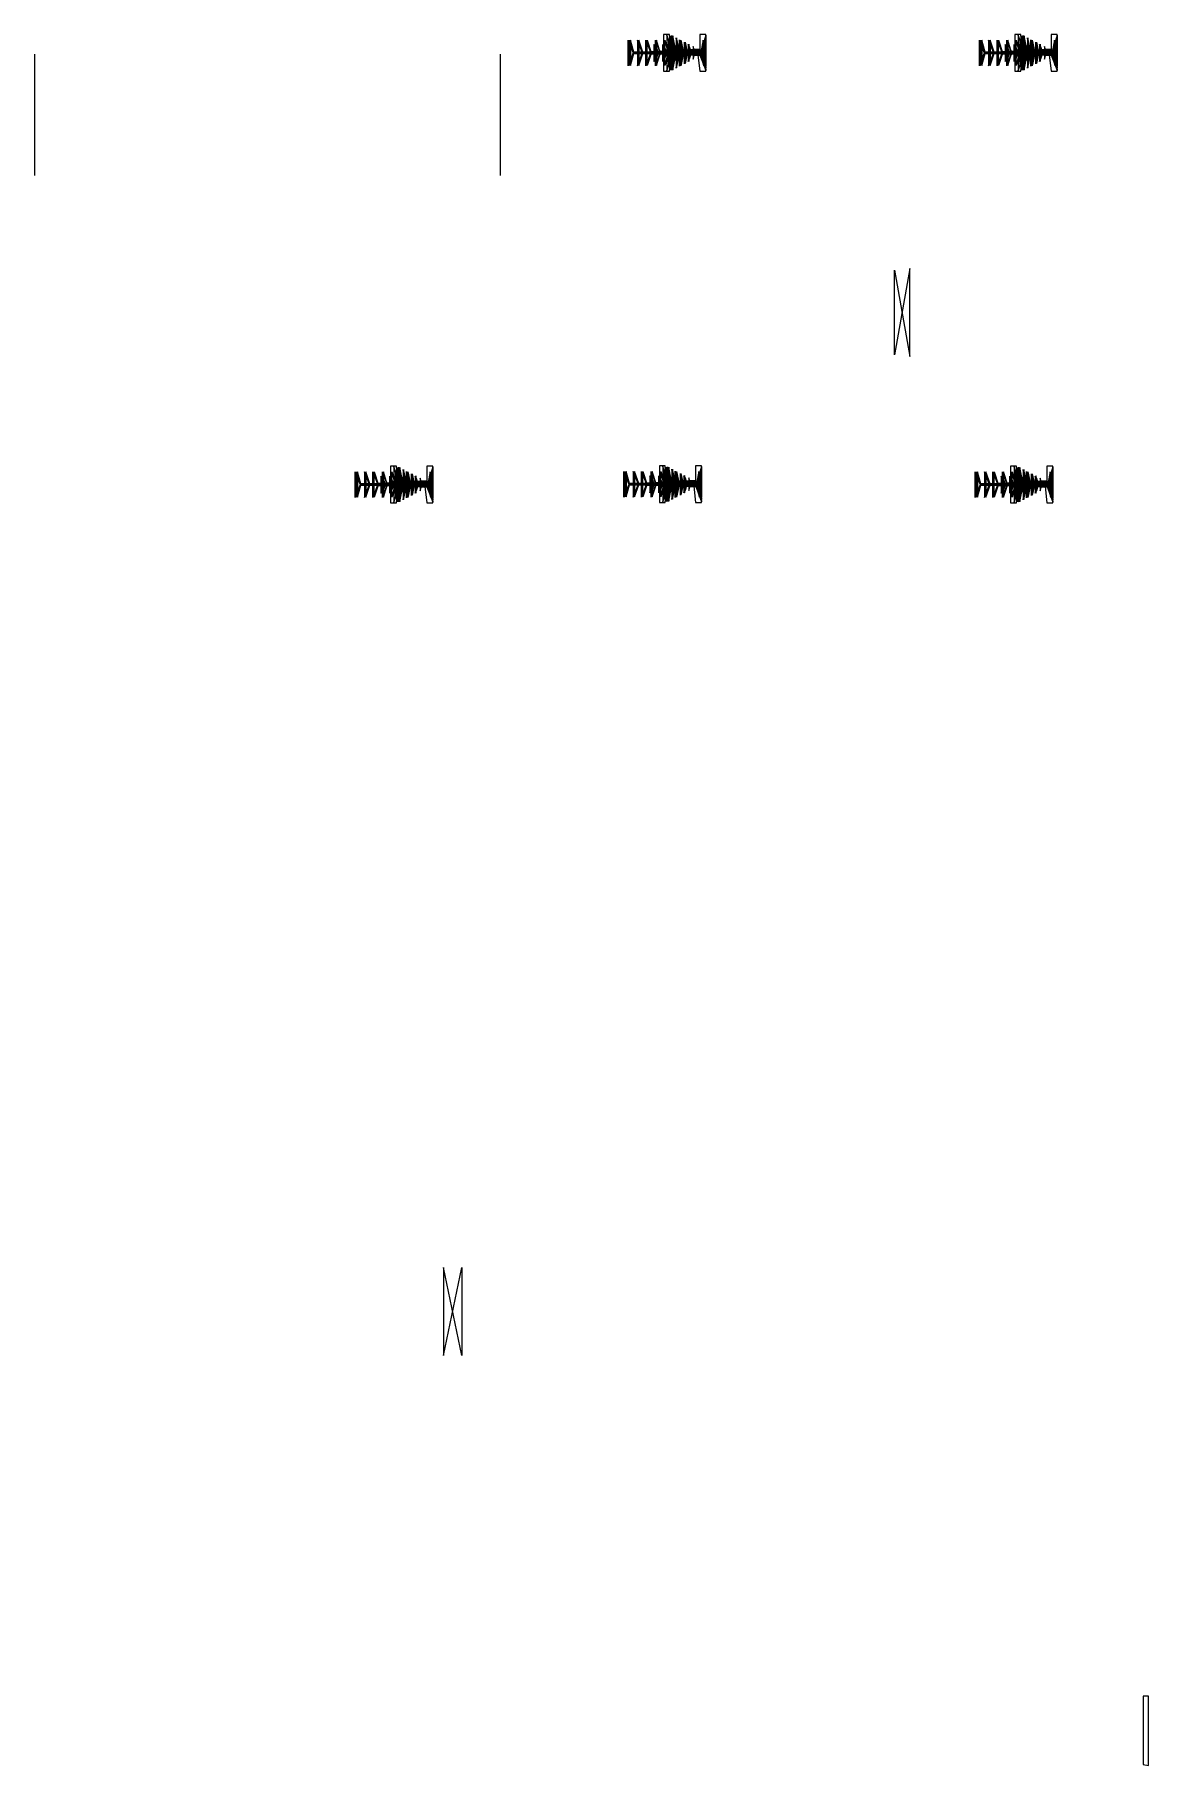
# Model space of a CAD drawing. Header units: millimetres. Extents: x -167342 to 210257, y -148500 to 0.
# Drawn here: x -153735 to -140578, y -113531 to -93084 of the extents above; entities that cross this region are included whole.
import ezdxf

# ---------------------------------------------------------------- set-up
doc = ezdxf.new("R2010")
doc.units = ezdxf.units.MM
doc.layers.add('CONTROL_SIMPLIFIED', color=7, linetype='Continuous')

msp = doc.modelspace()

# ---------------------------------------------------------------- linework, layer by layer
at = {"layer": 'CONTROL_SIMPLIFIED'}
for points in [[(-145844, -93328), (-146670, -93310), (-146725, -93452), (-146725, -93149), (-146670, -93291), (-145862, -93291), (-145807, -93149), (-145807, -93452)], [(-145841, -93327), (-146667, -93309), (-146719, -93451), (-146719, -93149), (-146667, -93291), (-145859, -93291), (-145807, -93149), (-145807, -93451)], [(-145835, -93326), (-146661, -93308), (-146707, -93450), (-146707, -93150), (-146661, -93292), (-145853, -93292), (-145807, -93150), (-145807, -93450)], [(-145830, -93275), (-146656, -93293), (-146697, -93151), (-146697, -93450), (-146656, -93308), (-145848, -93308), (-145807, -93450), (-145807, -93151)], [(-145837, -93149), (-145865, -93292), (-146557, -93292), (-146615, -93149), (-146615, -93451), (-146557, -93308), (-145865, -93308), (-145807, -93451)], [(-145833, -93335), (-146553, -93307), (-146607, -93450), (-146607, -93150), (-146553, -93293), (-145861, -93293), (-145807, -93150), (-145807, -93450)], [(-145829, -93265), (-146549, -93293), (-146599, -93150), (-146599, -93450), (-146549, -93307), (-145857, -93307), (-145807, -93450), (-145807, -93150)], [(-145835, -93336), (-146459, -93308), (-146515, -93451), (-146515, -93149), (-146459, -93293), (-145863, -93293), (-145807, -93149), (-145807, -93451)], [(-145831, -93335), (-146455, -93307), (-146507, -93450), (-146507, -93150), (-146455, -93294), (-145859, -93294), (-145807, -93150), (-145807, -93450)], [(-145827, -93335), (-146451, -93307), (-146499, -93450), (-146499, -93150), (-146451, -93294), (-145855, -93294), (-145807, -93150), (-145807, -93450)], [(-145830, -93272), (-146374, -93294), (-146419, -93199), (-146419, -93401), (-146374, -93307), (-145852, -93307), (-145807, -93401), (-145807, -93199)], [(-145827, -93272), (-146371, -93294), (-146413, -93200), (-146413, -93401), (-146371, -93306), (-145849, -93306), (-145807, -93401), (-145807, -93200)], [(-145824, -93273), (-146368, -93295), (-146407, -93200), (-146407, -93400), (-146368, -93306), (-145846, -93306), (-145807, -93400), (-145807, -93200)], [(-145822, -93273), (-146366, -93295), (-146403, -93201), (-146403, -93400), (-146366, -93305), (-145844, -93305), (-145807, -93400), (-145807, -93201)], [(-145830, -93451), (-145858, -93307), (-146350, -93307), (-146401, -93451), (-146401, -93149), (-146350, -93293), (-145858, -93293), (-145807, -93149)], [(-145827, -93450), (-145855, -93306), (-146347, -93306), (-146395, -93450), (-146395, -93150), (-146347, -93294), (-145855, -93294), (-145807, -93150)], [(-145824, -93150), (-145852, -93294), (-146344, -93294), (-146389, -93150), (-146389, -93450), (-146344, -93306), (-145852, -93306), (-145807, -93450)], [(-145826, -93326), (-146274, -93306), (-146313, -93401), (-146313, -93200), (-146274, -93295), (-145846, -93295), (-145807, -93200), (-145807, -93401)], [(-145823, -93325), (-146271, -93305), (-146307, -93400), (-146307, -93200), (-146271, -93295), (-145843, -93295), (-145807, -93200), (-145807, -93400)], [(-145877, -93255), (-146213, -93277), (-146235, -93084), (-146305, -93084), (-146305, -93516), (-146235, -93516), (-146213, -93322), (-145899, -93322), (-145877, -93516), (-145807, -93516), (-145807, -93084), (-145877, -93084)], [(-145821, -93276), (-146269, -93296), (-146303, -93201), (-146303, -93400), (-146269, -93305), (-145841, -93305), (-145807, -93400), (-145807, -93201)], [(-145825, -93332), (-146251, -93306), (-146295, -93450), (-146295, -93150), (-146251, -93295), (-145851, -93295), (-145807, -93150), (-145807, -93450)], [(-145822, -93332), (-146248, -93306), (-146289, -93450), (-146289, -93150), (-146248, -93295), (-145848, -93295), (-145807, -93150), (-145807, -93450)], [(-145857, -93263), (-146193, -93285), (-146265, -93092), (-146265, -93509), (-146193, -93315), (-145879, -93315), (-145807, -93509), (-145807, -93092)], [(-145821, -93278), (-146225, -93296), (-146257, -93200), (-146257, -93400), (-146225, -93305), (-145839, -93305), (-145807, -93400), (-145807, -93200)], [(-145819, -93278), (-146223, -93296), (-146253, -93201), (-146253, -93400), (-146223, -93304), (-145837, -93304), (-145807, -93400), (-145807, -93201)], [(-145825, -93150), (-145849, -93295), (-146205, -93295), (-146247, -93150), (-146247, -93450), (-146205, -93306), (-145849, -93306), (-145807, -93450)], [(-145822, -93151), (-145846, -93295), (-146202, -93295), (-146241, -93151), (-146241, -93450), (-146202, -93305), (-145846, -93305), (-145807, -93450)], [(-145842, -93268), (-146178, -93290), (-146235, -93097), (-146235, -93504), (-146178, -93310), (-145864, -93310), (-145807, -93504), (-145807, -93097)], [(-145835, -93269), (-146171, -93291), (-146221, -93098), (-146221, -93503), (-146171, -93309), (-145857, -93309), (-145807, -93503), (-145807, -93098)], [(-145831, -93270), (-146167, -93292), (-146213, -93099), (-146213, -93502), (-146167, -93308), (-145853, -93308), (-145807, -93502), (-145807, -93099)], [(-145822, -93280), (-146180, -93296), (-146211, -93200), (-146211, -93401), (-146180, -93305), (-145838, -93305), (-145807, -93401), (-145807, -93200)], [(-145828, -93268), (-146164, -93290), (-146207, -93096), (-146207, -93504), (-146164, -93311), (-145850, -93311), (-145807, -93504), (-145807, -93096)], [(-145828, -93272), (-146164, -93294), (-146207, -93100), (-146207, -93500), (-146164, -93307), (-145850, -93307), (-145807, -93500), (-145807, -93100)], [(-145820, -93280), (-146178, -93296), (-146207, -93200), (-146207, -93400), (-146178, -93304), (-145836, -93304), (-145807, -93400), (-145807, -93200)], [(-145818, -93281), (-146179, -93297), (-146206, -93201), (-146206, -93400), (-146179, -93304), (-145834, -93304), (-145807, -93400), (-145807, -93201)], [(-145825, -93269), (-146161, -93291), (-146201, -93098), (-146201, -93503), (-146161, -93309), (-145847, -93309), (-145807, -93503), (-145807, -93098)], [(-145825, -93273), (-146161, -93295), (-146201, -93101), (-146201, -93499), (-146161, -93306), (-145847, -93306), (-145807, -93499), (-145807, -93101)], [(-145823, -93273), (-146159, -93295), (-146197, -93150), (-146197, -93450), (-146159, -93305), (-145845, -93305), (-145807, -93450), (-145807, -93150)], [(-145822, -93271), (-146158, -93293), (-146195, -93099), (-146195, -93501), (-146158, -93308), (-145844, -93308), (-145807, -93501), (-145807, -93099)], [(-145821, -93274), (-146157, -93296), (-146193, -93151), (-146193, -93450), (-146157, -93305), (-145843, -93305), (-145807, -93450), (-145807, -93151)], [(-145820, -93282), (-146134, -93296), (-146161, -93212), (-146161, -93388), (-146134, -93304), (-145834, -93304), (-145807, -93388), (-145807, -93212)], [(-145826, -93271), (-146118, -93291), (-146157, -93122), (-146157, -93479), (-146118, -93310), (-145846, -93310), (-145807, -93479), (-145807, -93122)], [(-145826, -93274), (-146118, -93294), (-146157, -93125), (-146157, -93475), (-146118, -93306), (-145846, -93306), (-145807, -93475), (-145807, -93125)], [(-145818, -93283), (-146132, -93297), (-146157, -93213), (-146157, -93388), (-146132, -93304), (-145832, -93304), (-145807, -93388), (-145807, -93213)], [(-145816, -93317), (-146130, -93303), (-146153, -93387), (-146153, -93213), (-146130, -93297), (-145830, -93297), (-145807, -93213), (-145807, -93387)], [(-145823, -93272), (-146115, -93292), (-146151, -93123), (-146151, -93477), (-146115, -93308), (-145843, -93308), (-145807, -93477), (-145807, -93123)], [(-145823, -93275), (-146115, -93295), (-146151, -93126), (-146151, -93474), (-146115, -93305), (-145843, -93305), (-145807, -93474), (-145807, -93126)], [(-145821, -93276), (-146113, -93296), (-146147, -93175), (-146147, -93425), (-146113, -93305), (-145841, -93305), (-145807, -93425), (-145807, -93175)], [(-145819, -93276), (-146111, -93296), (-146143, -93176), (-146143, -93425), (-146111, -93304), (-145839, -93304), (-145807, -93425), (-145807, -93176)], [(-145827, -93326), (-146079, -93308), (-146117, -93455), (-146117, -93145), (-146079, -93293), (-145845, -93293), (-145807, -93145), (-145807, -93455)], [(-145827, -93326), (-146079, -93308), (-146117, -93453), (-146117, -93148), (-146079, -93293), (-145845, -93293), (-145807, -93148), (-145807, -93453)], [(-145824, -93324), (-146076, -93306), (-146111, -93451), (-146111, -93150), (-146076, -93295), (-145842, -93295), (-145807, -93150), (-145807, -93451)], [(-145840, -93308), (-146074, -93308), (-146107, -93453), (-146107, -93148), (-146074, -93293), (-145840, -93293), (-145807, -93148), (-145807, -93453)], [(-145822, -93323), (-146074, -93305), (-146107, -93450), (-146107, -93150), (-146074, -93295), (-145840, -93295), (-145807, -93150), (-145807, -93450)], [(-145816, -93316), (-146085, -93303), (-146107, -93375), (-146107, -93225), (-146085, -93297), (-145829, -93297), (-145807, -93225), (-145807, -93375)], [(-145821, -93323), (-146073, -93305), (-146105, -93450), (-146105, -93151), (-146073, -93296), (-145839, -93296), (-145807, -93151), (-145807, -93450)], [(-145821, -93323), (-146073, -93305), (-146105, -93401), (-146105, -93200), (-146073, -93296), (-145839, -93296), (-145807, -93200), (-145807, -93401)], [(-145815, -93316), (-146084, -93303), (-146105, -93375), (-146105, -93226), (-146084, -93297), (-145828, -93297), (-145807, -93226), (-145807, -93375)], [(-145819, -93324), (-146071, -93306), (-146101, -93451), (-146101, -93149), (-146071, -93294), (-145837, -93294), (-145807, -93149), (-145807, -93451)], [(-145819, -93322), (-146071, -93304), (-146101, -93400), (-146101, -93200), (-146071, -93296), (-145837, -93296), (-145807, -93200), (-145807, -93400)], [(-145821, -93323), (-146027, -93307), (-146057, -93428), (-146057, -93173), (-146027, -93293), (-145837, -93293), (-145807, -93173), (-145807, -93428)], [(-145821, -93321), (-146027, -93305), (-146057, -93425), (-146057, -93175), (-146027, -93296), (-145837, -93296), (-145807, -93175), (-145807, -93425)], [(-145816, -93315), (-146036, -93303), (-146057, -93363), (-146057, -93238), (-146036, -93297), (-145828, -93297), (-145807, -93238)], [(-145820, -93320), (-146026, -93304), (-146055, -93425), (-146055, -93176), (-146026, -93296), (-145836, -93296), (-145807, -93176), (-145807, -93425)], [(-145815, -93286), (-146035, -93298), (-146055, -93238), (-146055, -93362), (-146035, -93303), (-145827, -93303), (-145807, -93362)], [(-145818, -93322), (-146025, -93306), (-146051, -93426), (-146051, -93174), (-146025, -93295), (-145834, -93295), (-145807, -93174), (-145807, -93426)], [(-145818, -93320), (-146025, -93304), (-146051, -93388), (-146051, -93213), (-146025, -93297), (-145834, -93297), (-145807, -93213), (-145807, -93388)], [(-145823, -93282), (-145986, -93295), (-146015, -93199), (-146015, -93401), (-145986, -93305), (-145836, -93305), (-145807, -93401), (-145807, -93199)], [(-145819, -93281), (-145982, -93294), (-146007, -93198), (-146007, -93402), (-145982, -93306), (-145832, -93306), (-145807, -93402), (-145807, -93198)], [(-145819, -93283), (-145982, -93296), (-146007, -93200), (-146007, -93400), (-145982, -93304), (-145832, -93304), (-145807, -93400), (-145807, -93200)], [(-145816, -93316), (-145979, -93303), (-146001, -93375), (-146001, -93225), (-145979, -93297), (-145829, -93297), (-145807, -93225), (-145807, -93375)], [(-145817, -93225), (-145828, -93297), (-145936, -93297), (-145957, -93225), (-145957, -93375), (-145936, -93304), (-145828, -93304), (-145807, -93375)], [(-141694, -93328), (-142520, -93310), (-142575, -93452), (-142575, -93149), (-142520, -93291), (-141712, -93291), (-141657, -93149), (-141657, -93452)], [(-141691, -93327), (-142517, -93309), (-142569, -93451), (-142569, -93149), (-142517, -93291), (-141709, -93291), (-141657, -93149), (-141657, -93451)], [(-141685, -93326), (-142511, -93308), (-142557, -93450), (-142557, -93150), (-142511, -93292), (-141703, -93292), (-141657, -93150), (-141657, -93450)], [(-141680, -93275), (-142506, -93293), (-142547, -93151), (-142547, -93450), (-142506, -93308), (-141698, -93308), (-141657, -93450), (-141657, -93151)], [(-141687, -93149), (-141715, -93292), (-142407, -93292), (-142465, -93149), (-142465, -93451), (-142407, -93308), (-141715, -93308), (-141657, -93451)], [(-141683, -93335), (-142403, -93307), (-142457, -93450), (-142457, -93150), (-142403, -93293), (-141711, -93293), (-141657, -93150), (-141657, -93450)], [(-141679, -93265), (-142399, -93293), (-142449, -93150), (-142449, -93450), (-142399, -93307), (-141707, -93307), (-141657, -93450), (-141657, -93150)], [(-141685, -93336), (-142309, -93308), (-142365, -93451), (-142365, -93149), (-142309, -93293), (-141713, -93293), (-141657, -93149), (-141657, -93451)], [(-141681, -93335), (-142305, -93307), (-142357, -93450), (-142357, -93150), (-142305, -93294), (-141709, -93294), (-141657, -93150), (-141657, -93450)], [(-141677, -93335), (-142301, -93307), (-142349, -93450), (-142349, -93150), (-142301, -93294), (-141705, -93294), (-141657, -93150), (-141657, -93450)], [(-141680, -93272), (-142224, -93294), (-142269, -93199), (-142269, -93401), (-142224, -93307), (-141702, -93307), (-141657, -93401), (-141657, -93199)], [(-141677, -93272), (-142221, -93294), (-142263, -93200), (-142263, -93401), (-142221, -93306), (-141699, -93306), (-141657, -93401), (-141657, -93200)], [(-141674, -93273), (-142218, -93295), (-142257, -93200), (-142257, -93400), (-142218, -93306), (-141696, -93306), (-141657, -93400), (-141657, -93200)], [(-141672, -93273), (-142216, -93295), (-142253, -93201), (-142253, -93400), (-142216, -93305), (-141694, -93305), (-141657, -93400), (-141657, -93201)], [(-141680, -93451), (-141708, -93307), (-142200, -93307), (-142251, -93451), (-142251, -93149), (-142200, -93293), (-141708, -93293), (-141657, -93149)], [(-141677, -93450), (-141705, -93306), (-142197, -93306), (-142245, -93450), (-142245, -93150), (-142197, -93294), (-141705, -93294), (-141657, -93150)], [(-141674, -93150), (-141702, -93294), (-142194, -93294), (-142239, -93150), (-142239, -93450), (-142194, -93306), (-141702, -93306), (-141657, -93450)], [(-141676, -93326), (-142124, -93306), (-142163, -93401), (-142163, -93200), (-142124, -93295), (-141696, -93295), (-141657, -93200), (-141657, -93401)], [(-141673, -93325), (-142121, -93305), (-142157, -93400), (-142157, -93200), (-142121, -93295), (-141693, -93295), (-141657, -93200), (-141657, -93400)], [(-141727, -93255), (-142063, -93277), (-142085, -93084), (-142155, -93084), (-142155, -93516), (-142085, -93516), (-142063, -93322), (-141749, -93322), (-141727, -93516), (-141657, -93516), (-141657, -93084), (-141727, -93084)], [(-141671, -93276), (-142119, -93296), (-142153, -93201), (-142153, -93400), (-142119, -93305), (-141691, -93305), (-141657, -93400), (-141657, -93201)], [(-141675, -93332), (-142101, -93306), (-142145, -93450), (-142145, -93150), (-142101, -93295), (-141701, -93295), (-141657, -93150), (-141657, -93450)], [(-141672, -93332), (-142098, -93306), (-142139, -93450), (-142139, -93150), (-142098, -93295), (-141698, -93295), (-141657, -93150), (-141657, -93450)], [(-141707, -93263), (-142043, -93285), (-142115, -93092), (-142115, -93509), (-142043, -93315), (-141729, -93315), (-141657, -93509), (-141657, -93092)], [(-141671, -93278), (-142075, -93296), (-142107, -93200), (-142107, -93400), (-142075, -93305), (-141689, -93305), (-141657, -93400), (-141657, -93200)], [(-141669, -93278), (-142073, -93296), (-142103, -93201), (-142103, -93400), (-142073, -93304), (-141687, -93304), (-141657, -93400), (-141657, -93201)], [(-141675, -93150), (-141699, -93295), (-142055, -93295), (-142097, -93150), (-142097, -93450), (-142055, -93306), (-141699, -93306), (-141657, -93450)], [(-141672, -93151), (-141696, -93295), (-142052, -93295), (-142091, -93151), (-142091, -93450), (-142052, -93305), (-141696, -93305), (-141657, -93450)], [(-141692, -93268), (-142028, -93290), (-142085, -93097), (-142085, -93504), (-142028, -93310), (-141714, -93310), (-141657, -93504), (-141657, -93097)], [(-141685, -93269), (-142021, -93291), (-142071, -93098), (-142071, -93503), (-142021, -93309), (-141707, -93309), (-141657, -93503), (-141657, -93098)], [(-141681, -93270), (-142017, -93292), (-142063, -93099), (-142063, -93502), (-142017, -93308), (-141703, -93308), (-141657, -93502), (-141657, -93099)], [(-141672, -93280), (-142030, -93296), (-142061, -93200), (-142061, -93401), (-142030, -93305), (-141688, -93305), (-141657, -93401), (-141657, -93200)], [(-141678, -93268), (-142014, -93290), (-142057, -93096), (-142057, -93504), (-142014, -93311), (-141700, -93311), (-141657, -93504), (-141657, -93096)], [(-141678, -93272), (-142014, -93294), (-142057, -93100), (-142057, -93500), (-142014, -93307), (-141700, -93307), (-141657, -93500), (-141657, -93100)], [(-141670, -93280), (-142028, -93296), (-142057, -93200), (-142057, -93400), (-142028, -93304), (-141686, -93304), (-141657, -93400), (-141657, -93200)], [(-141668, -93281), (-142029, -93297), (-142056, -93201), (-142056, -93400), (-142029, -93304), (-141684, -93304), (-141657, -93400), (-141657, -93201)], [(-141675, -93269), (-142011, -93291), (-142051, -93098), (-142051, -93503), (-142011, -93309), (-141697, -93309), (-141657, -93503), (-141657, -93098)], [(-141675, -93273), (-142011, -93295), (-142051, -93101), (-142051, -93499), (-142011, -93306), (-141697, -93306), (-141657, -93499), (-141657, -93101)], [(-141673, -93273), (-142009, -93295), (-142047, -93150), (-142047, -93450), (-142009, -93305), (-141695, -93305), (-141657, -93450), (-141657, -93150)], [(-141672, -93271), (-142008, -93293), (-142045, -93099), (-142045, -93501), (-142008, -93308), (-141694, -93308), (-141657, -93501), (-141657, -93099)], [(-141671, -93274), (-142007, -93296), (-142043, -93151), (-142043, -93450), (-142007, -93305), (-141693, -93305), (-141657, -93450), (-141657, -93151)], [(-141670, -93282), (-141984, -93296), (-142011, -93212), (-142011, -93388), (-141984, -93304), (-141684, -93304), (-141657, -93388), (-141657, -93212)], [(-141676, -93271), (-141968, -93291), (-142007, -93122), (-142007, -93479), (-141968, -93310), (-141696, -93310), (-141657, -93479), (-141657, -93122)], [(-141676, -93274), (-141968, -93294), (-142007, -93125), (-142007, -93475), (-141968, -93306), (-141696, -93306), (-141657, -93475), (-141657, -93125)], [(-141668, -93283), (-141982, -93297), (-142007, -93213), (-142007, -93388), (-141982, -93304), (-141682, -93304), (-141657, -93388), (-141657, -93213)], [(-141666, -93317), (-141980, -93303), (-142003, -93387), (-142003, -93213), (-141980, -93297), (-141680, -93297), (-141657, -93213), (-141657, -93387)], [(-141673, -93272), (-141965, -93292), (-142001, -93123), (-142001, -93477), (-141965, -93308), (-141693, -93308), (-141657, -93477), (-141657, -93123)], [(-141673, -93275), (-141965, -93295), (-142001, -93126), (-142001, -93474), (-141965, -93305), (-141693, -93305), (-141657, -93474), (-141657, -93126)], [(-141671, -93276), (-141963, -93296), (-141997, -93175), (-141997, -93425), (-141963, -93305), (-141691, -93305), (-141657, -93425), (-141657, -93175)], [(-141669, -93276), (-141961, -93296), (-141993, -93176), (-141993, -93425), (-141961, -93304), (-141689, -93304), (-141657, -93425), (-141657, -93176)], [(-141677, -93326), (-141929, -93308), (-141967, -93455), (-141967, -93145), (-141929, -93293), (-141695, -93293), (-141657, -93145), (-141657, -93455)], [(-141677, -93326), (-141929, -93308), (-141967, -93453), (-141967, -93148), (-141929, -93293), (-141695, -93293), (-141657, -93148), (-141657, -93453)], [(-141674, -93324), (-141926, -93306), (-141961, -93451), (-141961, -93150), (-141926, -93295), (-141692, -93295), (-141657, -93150), (-141657, -93451)], [(-141690, -93308), (-141924, -93308), (-141957, -93453), (-141957, -93148), (-141924, -93293), (-141690, -93293), (-141657, -93148), (-141657, -93453)], [(-141672, -93323), (-141924, -93305), (-141957, -93450), (-141957, -93150), (-141924, -93295), (-141690, -93295), (-141657, -93150), (-141657, -93450)], [(-141666, -93316), (-141935, -93303), (-141957, -93375), (-141957, -93225), (-141935, -93297), (-141679, -93297), (-141657, -93225), (-141657, -93375)], [(-141671, -93323), (-141923, -93305), (-141955, -93450), (-141955, -93151), (-141923, -93296), (-141689, -93296), (-141657, -93151), (-141657, -93450)], [(-141671, -93323), (-141923, -93305), (-141955, -93401), (-141955, -93200), (-141923, -93296), (-141689, -93296), (-141657, -93200), (-141657, -93401)], [(-141665, -93316), (-141934, -93303), (-141955, -93375), (-141955, -93226), (-141934, -93297), (-141678, -93297), (-141657, -93226), (-141657, -93375)], [(-141669, -93324), (-141921, -93306), (-141951, -93451), (-141951, -93149), (-141921, -93294), (-141687, -93294), (-141657, -93149), (-141657, -93451)], [(-141669, -93322), (-141921, -93304), (-141951, -93400), (-141951, -93200), (-141921, -93296), (-141687, -93296), (-141657, -93200), (-141657, -93400)], [(-141671, -93323), (-141877, -93307), (-141907, -93428), (-141907, -93173), (-141877, -93293), (-141687, -93293), (-141657, -93173), (-141657, -93428)], [(-141671, -93321), (-141877, -93305), (-141907, -93425), (-141907, -93175), (-141877, -93296), (-141687, -93296), (-141657, -93175), (-141657, -93425)], [(-141666, -93315), (-141886, -93303), (-141907, -93363), (-141907, -93238), (-141886, -93297), (-141678, -93297), (-141657, -93238)], [(-141670, -93320), (-141876, -93304), (-141905, -93425), (-141905, -93176), (-141876, -93296), (-141686, -93296), (-141657, -93176), (-141657, -93425)], [(-141665, -93286), (-141885, -93298), (-141905, -93238), (-141905, -93362), (-141885, -93303), (-141677, -93303), (-141657, -93362)], [(-141668, -93322), (-141875, -93306), (-141901, -93426), (-141901, -93174), (-141875, -93295), (-141684, -93295), (-141657, -93174), (-141657, -93426)], [(-141668, -93320), (-141875, -93304), (-141901, -93388), (-141901, -93213), (-141875, -93297), (-141684, -93297), (-141657, -93213), (-141657, -93388)], [(-141673, -93282), (-141836, -93295), (-141865, -93199), (-141865, -93401), (-141836, -93305), (-141686, -93305), (-141657, -93401), (-141657, -93199)], [(-141669, -93281), (-141832, -93294), (-141857, -93198), (-141857, -93402), (-141832, -93306), (-141682, -93306), (-141657, -93402), (-141657, -93198)], [(-141669, -93283), (-141832, -93296), (-141857, -93200), (-141857, -93400), (-141832, -93304), (-141682, -93304), (-141657, -93400), (-141657, -93200)], [(-141666, -93316), (-141829, -93303), (-141851, -93375), (-141851, -93225), (-141829, -93297), (-141679, -93297), (-141657, -93225), (-141657, -93375)], [(-141667, -93225), (-141678, -93297), (-141786, -93297), (-141807, -93225), (-141807, -93375), (-141786, -93304), (-141678, -93304), (-141657, -93375)], [(-149069, -98428), (-149895, -98410), (-149950, -98552), (-149950, -98249), (-149895, -98391), (-149087, -98391), (-149032, -98249), (-149032, -98552)], [(-149066, -98427), (-149892, -98409), (-149944, -98551), (-149944, -98249), (-149892, -98391), (-149084, -98391), (-149032, -98249), (-149032, -98551)], [(-149060, -98426), (-149886, -98408), (-149932, -98550), (-149932, -98250), (-149886, -98392), (-149078, -98392), (-149032, -98250), (-149032, -98550)], [(-149055, -98375), (-149881, -98393), (-149922, -98251), (-149922, -98550), (-149881, -98408), (-149073, -98408), (-149032, -98550), (-149032, -98251)], [(-149062, -98249), (-149090, -98392), (-149782, -98392), (-149840, -98249), (-149840, -98551), (-149782, -98408), (-149090, -98408), (-149032, -98551)], [(-149058, -98435), (-149778, -98407), (-149832, -98550), (-149832, -98250), (-149778, -98393), (-149086, -98393), (-149032, -98250), (-149032, -98550)], [(-149054, -98365), (-149774, -98393), (-149824, -98250), (-149824, -98550), (-149774, -98407), (-149082, -98407), (-149032, -98550), (-149032, -98250)], [(-149060, -98436), (-149684, -98408), (-149740, -98551), (-149740, -98249), (-149684, -98393), (-149088, -98393), (-149032, -98249), (-149032, -98551)], [(-149056, -98435), (-149680, -98407), (-149732, -98550), (-149732, -98250), (-149680, -98394), (-149084, -98394), (-149032, -98250), (-149032, -98550)], [(-149052, -98435), (-149676, -98407), (-149724, -98550), (-149724, -98250), (-149676, -98394), (-149080, -98394), (-149032, -98250), (-149032, -98550)], [(-149055, -98372), (-149599, -98394), (-149644, -98299), (-149644, -98501), (-149599, -98407), (-149077, -98407), (-149032, -98501), (-149032, -98299)], [(-149052, -98372), (-149596, -98394), (-149638, -98300), (-149638, -98501), (-149596, -98406), (-149074, -98406), (-149032, -98501), (-149032, -98300)], [(-149049, -98373), (-149593, -98395), (-149632, -98300), (-149632, -98500), (-149593, -98406), (-149071, -98406), (-149032, -98500), (-149032, -98300)], [(-149047, -98373), (-149591, -98395), (-149628, -98301), (-149628, -98500), (-149591, -98405), (-149069, -98405), (-149032, -98500), (-149032, -98301)], [(-149055, -98551), (-149083, -98407), (-149575, -98407), (-149626, -98551), (-149626, -98249), (-149575, -98393), (-149083, -98393), (-149032, -98249)], [(-149052, -98550), (-149080, -98406), (-149572, -98406), (-149620, -98550), (-149620, -98250), (-149572, -98394), (-149080, -98394), (-149032, -98250)], [(-149049, -98250), (-149077, -98394), (-149569, -98394), (-149614, -98250), (-149614, -98550), (-149569, -98406), (-149077, -98406), (-149032, -98550)], [(-149051, -98426), (-149499, -98406), (-149538, -98501), (-149538, -98300), (-149499, -98395), (-149071, -98395), (-149032, -98300), (-149032, -98501)], [(-149048, -98425), (-149496, -98405), (-149532, -98500), (-149532, -98300), (-149496, -98395), (-149068, -98395), (-149032, -98300), (-149032, -98500)], [(-149102, -98355), (-149438, -98377), (-149460, -98184), (-149530, -98184), (-149530, -98616), (-149460, -98616), (-149438, -98422), (-149124, -98422), (-149102, -98616), (-149032, -98616), (-149032, -98184), (-149102, -98184)], [(-149046, -98376), (-149494, -98396), (-149528, -98301), (-149528, -98500), (-149494, -98405), (-149066, -98405), (-149032, -98500), (-149032, -98301)], [(-149050, -98432), (-149476, -98406), (-149520, -98550), (-149520, -98250), (-149476, -98395), (-149076, -98395), (-149032, -98250), (-149032, -98550)], [(-149047, -98432), (-149473, -98406), (-149514, -98550), (-149514, -98250), (-149473, -98395), (-149073, -98395), (-149032, -98250), (-149032, -98550)], [(-149082, -98363), (-149418, -98385), (-149490, -98192), (-149490, -98609), (-149418, -98415), (-149104, -98415), (-149032, -98609), (-149032, -98192)], [(-149046, -98378), (-149450, -98396), (-149482, -98300), (-149482, -98500), (-149450, -98405), (-149064, -98405), (-149032, -98500), (-149032, -98300)], [(-149044, -98378), (-149448, -98396), (-149478, -98301), (-149478, -98500), (-149448, -98404), (-149062, -98404), (-149032, -98500), (-149032, -98301)], [(-149050, -98250), (-149074, -98395), (-149430, -98395), (-149472, -98250), (-149472, -98550), (-149430, -98406), (-149074, -98406), (-149032, -98550)], [(-149047, -98251), (-149071, -98395), (-149427, -98395), (-149466, -98251), (-149466, -98550), (-149427, -98405), (-149071, -98405), (-149032, -98550)], [(-149067, -98368), (-149403, -98390), (-149460, -98197), (-149460, -98604), (-149403, -98410), (-149089, -98410), (-149032, -98604), (-149032, -98197)], [(-149060, -98369), (-149396, -98391), (-149446, -98198), (-149446, -98603), (-149396, -98409), (-149082, -98409), (-149032, -98603), (-149032, -98198)], [(-149056, -98370), (-149392, -98392), (-149438, -98199), (-149438, -98602), (-149392, -98408), (-149078, -98408), (-149032, -98602), (-149032, -98199)], [(-149047, -98380), (-149405, -98396), (-149436, -98300), (-149436, -98501), (-149405, -98405), (-149063, -98405), (-149032, -98501), (-149032, -98300)], [(-149053, -98368), (-149389, -98390), (-149432, -98196), (-149432, -98604), (-149389, -98411), (-149075, -98411), (-149032, -98604), (-149032, -98196)], [(-149053, -98372), (-149389, -98394), (-149432, -98200), (-149432, -98600), (-149389, -98407), (-149075, -98407), (-149032, -98600), (-149032, -98200)], [(-149045, -98380), (-149403, -98396), (-149432, -98300), (-149432, -98500), (-149403, -98404), (-149061, -98404), (-149032, -98500), (-149032, -98300)], [(-149043, -98381), (-149404, -98397), (-149431, -98301), (-149431, -98500), (-149404, -98404), (-149059, -98404), (-149032, -98500), (-149032, -98301)], [(-149050, -98369), (-149386, -98391), (-149426, -98198), (-149426, -98603), (-149386, -98409), (-149072, -98409), (-149032, -98603), (-149032, -98198)], [(-149050, -98373), (-149386, -98395), (-149426, -98201), (-149426, -98599), (-149386, -98406), (-149072, -98406), (-149032, -98599), (-149032, -98201)], [(-149048, -98373), (-149384, -98395), (-149422, -98250), (-149422, -98550), (-149384, -98405), (-149070, -98405), (-149032, -98550), (-149032, -98250)], [(-149047, -98371), (-149383, -98393), (-149420, -98199), (-149420, -98601), (-149383, -98408), (-149069, -98408), (-149032, -98601), (-149032, -98199)], [(-149046, -98374), (-149382, -98396), (-149418, -98251), (-149418, -98550), (-149382, -98405), (-149068, -98405), (-149032, -98550), (-149032, -98251)], [(-149045, -98382), (-149359, -98396), (-149386, -98312), (-149386, -98488), (-149359, -98404), (-149059, -98404), (-149032, -98488), (-149032, -98312)], [(-149051, -98371), (-149343, -98391), (-149382, -98222), (-149382, -98579), (-149343, -98410), (-149071, -98410), (-149032, -98579), (-149032, -98222)], [(-149051, -98374), (-149343, -98394), (-149382, -98225), (-149382, -98575), (-149343, -98406), (-149071, -98406), (-149032, -98575), (-149032, -98225)], [(-149043, -98383), (-149357, -98397), (-149382, -98313), (-149382, -98488), (-149357, -98404), (-149057, -98404), (-149032, -98488), (-149032, -98313)], [(-149041, -98417), (-149355, -98403), (-149378, -98487), (-149378, -98313), (-149355, -98397), (-149055, -98397), (-149032, -98313), (-149032, -98487)], [(-149048, -98372), (-149340, -98392), (-149376, -98223), (-149376, -98577), (-149340, -98408), (-149068, -98408), (-149032, -98577), (-149032, -98223)], [(-149048, -98375), (-149340, -98395), (-149376, -98226), (-149376, -98574), (-149340, -98405), (-149068, -98405), (-149032, -98574), (-149032, -98226)], [(-149046, -98376), (-149338, -98396), (-149372, -98275), (-149372, -98525), (-149338, -98405), (-149066, -98405), (-149032, -98525), (-149032, -98275)], [(-149044, -98376), (-149336, -98396), (-149368, -98276), (-149368, -98525), (-149336, -98404), (-149064, -98404), (-149032, -98525), (-149032, -98276)], [(-149052, -98426), (-149304, -98408), (-149342, -98555), (-149342, -98245), (-149304, -98393), (-149070, -98393), (-149032, -98245), (-149032, -98555)], [(-149052, -98426), (-149304, -98408), (-149342, -98553), (-149342, -98248), (-149304, -98393), (-149070, -98393), (-149032, -98248), (-149032, -98553)], [(-149049, -98424), (-149301, -98406), (-149336, -98551), (-149336, -98250), (-149301, -98395), (-149067, -98395), (-149032, -98250), (-149032, -98551)], [(-149065, -98408), (-149299, -98408), (-149332, -98553), (-149332, -98248), (-149299, -98393), (-149065, -98393), (-149032, -98248), (-149032, -98553)], [(-149047, -98423), (-149299, -98405), (-149332, -98550), (-149332, -98250), (-149299, -98395), (-149065, -98395), (-149032, -98250), (-149032, -98550)], [(-149041, -98416), (-149310, -98403), (-149332, -98475), (-149332, -98325), (-149310, -98397), (-149054, -98397), (-149032, -98325), (-149032, -98475)], [(-149046, -98423), (-149298, -98405), (-149330, -98550), (-149330, -98251), (-149298, -98396), (-149064, -98396), (-149032, -98251), (-149032, -98550)], [(-149046, -98423), (-149298, -98405), (-149330, -98501), (-149330, -98300), (-149298, -98396), (-149064, -98396), (-149032, -98300), (-149032, -98501)], [(-149040, -98416), (-149309, -98403), (-149330, -98475), (-149330, -98326), (-149309, -98397), (-149053, -98397), (-149032, -98326), (-149032, -98475)], [(-149044, -98424), (-149296, -98406), (-149326, -98551), (-149326, -98249), (-149296, -98394), (-149062, -98394), (-149032, -98249), (-149032, -98551)], [(-149044, -98422), (-149296, -98404), (-149326, -98500), (-149326, -98300), (-149296, -98396), (-149062, -98396), (-149032, -98300), (-149032, -98500)], [(-149046, -98423), (-149252, -98407), (-149282, -98528), (-149282, -98273), (-149252, -98393), (-149062, -98393), (-149032, -98273), (-149032, -98528)], [(-149046, -98421), (-149252, -98405), (-149282, -98525), (-149282, -98275), (-149252, -98396), (-149062, -98396), (-149032, -98275), (-149032, -98525)], [(-149041, -98415), (-149261, -98403), (-149282, -98463), (-149282, -98338), (-149261, -98397), (-149053, -98397), (-149032, -98338)], [(-149045, -98420), (-149251, -98404), (-149280, -98525), (-149280, -98276), (-149251, -98396), (-149061, -98396), (-149032, -98276), (-149032, -98525)], [(-149040, -98386), (-149260, -98398), (-149280, -98338), (-149280, -98462), (-149260, -98403), (-149052, -98403), (-149032, -98462)], [(-149043, -98422), (-149250, -98406), (-149276, -98526), (-149276, -98274), (-149250, -98395), (-149059, -98395), (-149032, -98274), (-149032, -98526)], [(-149043, -98420), (-149250, -98404), (-149276, -98488), (-149276, -98313), (-149250, -98397), (-149059, -98397), (-149032, -98313), (-149032, -98488)], [(-149048, -98382), (-149211, -98395), (-149240, -98299), (-149240, -98501), (-149211, -98405), (-149061, -98405), (-149032, -98501), (-149032, -98299)], [(-149044, -98381), (-149207, -98394), (-149232, -98298), (-149232, -98502), (-149207, -98406), (-149057, -98406), (-149032, -98502), (-149032, -98298)], [(-149044, -98383), (-149207, -98396), (-149232, -98300), (-149232, -98500), (-149207, -98404), (-149057, -98404), (-149032, -98500), (-149032, -98300)], [(-149041, -98416), (-149204, -98403), (-149226, -98475), (-149226, -98325), (-149204, -98397), (-149054, -98397), (-149032, -98325), (-149032, -98475)], [(-149042, -98325), (-149053, -98397), (-149161, -98397), (-149182, -98325), (-149182, -98475), (-149161, -98404), (-149053, -98404), (-149032, -98475)], [(-145894, -98424), (-146720, -98406), (-146775, -98548), (-146775, -98245), (-146720, -98387), (-145912, -98387), (-145857, -98245), (-145857, -98548)], [(-145891, -98423), (-146717, -98405), (-146769, -98547), (-146769, -98245), (-146717, -98387), (-145909, -98387), (-145857, -98245), (-145857, -98547)], [(-145885, -98422), (-146711, -98404), (-146757, -98546), (-146757, -98246), (-146711, -98388), (-145903, -98388), (-145857, -98246), (-145857, -98546)], [(-145880, -98371), (-146706, -98389), (-146747, -98247), (-146747, -98546), (-146706, -98404), (-145898, -98404), (-145857, -98546), (-145857, -98247)], [(-145887, -98245), (-145915, -98388), (-146607, -98388), (-146665, -98245), (-146665, -98547), (-146607, -98404), (-145915, -98404), (-145857, -98547)], [(-145883, -98431), (-146603, -98403), (-146657, -98546), (-146657, -98246), (-146603, -98389), (-145911, -98389), (-145857, -98246), (-145857, -98546)], [(-145879, -98361), (-146599, -98389), (-146649, -98246), (-146649, -98546), (-146599, -98403), (-145907, -98403), (-145857, -98546), (-145857, -98246)], [(-145885, -98432), (-146509, -98404), (-146565, -98547), (-146565, -98245), (-146509, -98389), (-145913, -98389), (-145857, -98245), (-145857, -98547)], [(-145881, -98431), (-146505, -98403), (-146557, -98546), (-146557, -98246), (-146505, -98390), (-145909, -98390), (-145857, -98246), (-145857, -98546)], [(-145877, -98431), (-146501, -98403), (-146549, -98546), (-146549, -98246), (-146501, -98390), (-145905, -98390), (-145857, -98246), (-145857, -98546)], [(-145880, -98368), (-146424, -98390), (-146469, -98295), (-146469, -98497), (-146424, -98403), (-145902, -98403), (-145857, -98497), (-145857, -98295)], [(-145877, -98368), (-146421, -98390), (-146463, -98296), (-146463, -98497), (-146421, -98402), (-145899, -98402), (-145857, -98497), (-145857, -98296)], [(-145874, -98369), (-146418, -98391), (-146457, -98296), (-146457, -98496), (-146418, -98402), (-145896, -98402), (-145857, -98496), (-145857, -98296)], [(-145872, -98369), (-146416, -98391), (-146453, -98297), (-146453, -98496), (-146416, -98401), (-145894, -98401), (-145857, -98496), (-145857, -98297)], [(-145880, -98547), (-145908, -98403), (-146400, -98403), (-146451, -98547), (-146451, -98245), (-146400, -98389), (-145908, -98389), (-145857, -98245)], [(-145877, -98546), (-145905, -98402), (-146397, -98402), (-146445, -98546), (-146445, -98246), (-146397, -98390), (-145905, -98390), (-145857, -98246)], [(-145874, -98246), (-145902, -98390), (-146394, -98390), (-146439, -98246), (-146439, -98546), (-146394, -98402), (-145902, -98402), (-145857, -98546)], [(-145876, -98422), (-146324, -98402), (-146363, -98497), (-146363, -98296), (-146324, -98391), (-145896, -98391), (-145857, -98296), (-145857, -98497)], [(-145873, -98421), (-146321, -98401), (-146357, -98496), (-146357, -98296), (-146321, -98391), (-145893, -98391), (-145857, -98296), (-145857, -98496)], [(-145927, -98351), (-146263, -98373), (-146285, -98180), (-146355, -98180), (-146355, -98612), (-146285, -98612), (-146263, -98418), (-145949, -98418), (-145927, -98612), (-145857, -98612), (-145857, -98180), (-145927, -98180)], [(-145871, -98372), (-146319, -98392), (-146353, -98297), (-146353, -98496), (-146319, -98401), (-145891, -98401), (-145857, -98496), (-145857, -98297)], [(-145875, -98428), (-146301, -98402), (-146345, -98546), (-146345, -98246), (-146301, -98391), (-145901, -98391), (-145857, -98246), (-145857, -98546)], [(-145872, -98428), (-146298, -98402), (-146339, -98546), (-146339, -98246), (-146298, -98391), (-145898, -98391), (-145857, -98246), (-145857, -98546)], [(-145907, -98359), (-146243, -98381), (-146315, -98188), (-146315, -98605), (-146243, -98411), (-145929, -98411), (-145857, -98605), (-145857, -98188)], [(-145871, -98374), (-146275, -98392), (-146307, -98296), (-146307, -98496), (-146275, -98401), (-145889, -98401), (-145857, -98496), (-145857, -98296)], [(-145869, -98374), (-146273, -98392), (-146303, -98297), (-146303, -98496), (-146273, -98400), (-145887, -98400), (-145857, -98496), (-145857, -98297)], [(-145875, -98246), (-145899, -98391), (-146255, -98391), (-146297, -98246), (-146297, -98546), (-146255, -98402), (-145899, -98402), (-145857, -98546)], [(-145872, -98247), (-145896, -98391), (-146252, -98391), (-146291, -98247), (-146291, -98546), (-146252, -98401), (-145896, -98401), (-145857, -98546)], [(-145892, -98364), (-146228, -98386), (-146285, -98193), (-146285, -98600), (-146228, -98406), (-145914, -98406), (-145857, -98600), (-145857, -98193)], [(-145885, -98365), (-146221, -98387), (-146271, -98194), (-146271, -98599), (-146221, -98405), (-145907, -98405), (-145857, -98599), (-145857, -98194)], [(-145881, -98366), (-146217, -98388), (-146263, -98195), (-146263, -98598), (-146217, -98404), (-145903, -98404), (-145857, -98598), (-145857, -98195)], [(-145872, -98376), (-146230, -98392), (-146261, -98296), (-146261, -98497), (-146230, -98401), (-145888, -98401), (-145857, -98497), (-145857, -98296)], [(-145878, -98364), (-146214, -98386), (-146257, -98192), (-146257, -98600), (-146214, -98407), (-145900, -98407), (-145857, -98600), (-145857, -98192)], [(-145878, -98368), (-146214, -98390), (-146257, -98196), (-146257, -98596), (-146214, -98403), (-145900, -98403), (-145857, -98596), (-145857, -98196)], [(-145870, -98376), (-146228, -98392), (-146257, -98296), (-146257, -98496), (-146228, -98400), (-145886, -98400), (-145857, -98496), (-145857, -98296)], [(-145868, -98377), (-146229, -98393), (-146256, -98297), (-146256, -98496), (-146229, -98400), (-145884, -98400), (-145857, -98496), (-145857, -98297)], [(-145875, -98365), (-146211, -98387), (-146251, -98194), (-146251, -98599), (-146211, -98405), (-145897, -98405), (-145857, -98599), (-145857, -98194)], [(-145875, -98369), (-146211, -98391), (-146251, -98197), (-146251, -98595), (-146211, -98402), (-145897, -98402), (-145857, -98595), (-145857, -98197)], [(-145873, -98369), (-146209, -98391), (-146247, -98246), (-146247, -98546), (-146209, -98401), (-145895, -98401), (-145857, -98546), (-145857, -98246)], [(-145872, -98367), (-146208, -98389), (-146245, -98195), (-146245, -98597), (-146208, -98404), (-145894, -98404), (-145857, -98597), (-145857, -98195)], [(-145871, -98370), (-146207, -98392), (-146243, -98247), (-146243, -98546), (-146207, -98401), (-145893, -98401), (-145857, -98546), (-145857, -98247)], [(-145870, -98378), (-146184, -98392), (-146211, -98308), (-146211, -98484), (-146184, -98400), (-145884, -98400), (-145857, -98484), (-145857, -98308)], [(-145876, -98367), (-146168, -98387), (-146207, -98218), (-146207, -98575), (-146168, -98406), (-145896, -98406), (-145857, -98575), (-145857, -98218)], [(-145876, -98370), (-146168, -98390), (-146207, -98221), (-146207, -98571), (-146168, -98402), (-145896, -98402), (-145857, -98571), (-145857, -98221)], [(-145868, -98379), (-146182, -98393), (-146207, -98309), (-146207, -98484), (-146182, -98400), (-145882, -98400), (-145857, -98484), (-145857, -98309)], [(-145866, -98413), (-146180, -98399), (-146203, -98483), (-146203, -98309), (-146180, -98393), (-145880, -98393), (-145857, -98309), (-145857, -98483)], [(-145873, -98368), (-146165, -98388), (-146201, -98219), (-146201, -98573), (-146165, -98404), (-145893, -98404), (-145857, -98573), (-145857, -98219)], [(-145873, -98371), (-146165, -98391), (-146201, -98222), (-146201, -98570), (-146165, -98401), (-145893, -98401), (-145857, -98570), (-145857, -98222)], [(-145871, -98372), (-146163, -98392), (-146197, -98271), (-146197, -98521), (-146163, -98401), (-145891, -98401), (-145857, -98521), (-145857, -98271)], [(-145869, -98372), (-146161, -98392), (-146193, -98272), (-146193, -98521), (-146161, -98400), (-145889, -98400), (-145857, -98521), (-145857, -98272)], [(-145877, -98422), (-146129, -98404), (-146167, -98551), (-146167, -98241), (-146129, -98389), (-145895, -98389), (-145857, -98241), (-145857, -98551)], [(-145877, -98422), (-146129, -98404), (-146167, -98549), (-146167, -98244), (-146129, -98389), (-145895, -98389), (-145857, -98244), (-145857, -98549)], [(-145874, -98420), (-146126, -98402), (-146161, -98547), (-146161, -98246), (-146126, -98391), (-145892, -98391), (-145857, -98246), (-145857, -98547)], [(-145890, -98404), (-146124, -98404), (-146157, -98549), (-146157, -98244), (-146124, -98389), (-145890, -98389), (-145857, -98244), (-145857, -98549)], [(-145872, -98419), (-146124, -98401), (-146157, -98546), (-146157, -98246), (-146124, -98391), (-145890, -98391), (-145857, -98246), (-145857, -98546)], [(-145866, -98413), (-146135, -98400), (-146157, -98471), (-146157, -98321), (-146135, -98393), (-145879, -98393), (-145857, -98321), (-145857, -98471)], [(-145871, -98419), (-146123, -98401), (-146155, -98546), (-146155, -98247), (-146123, -98392), (-145889, -98392), (-145857, -98247), (-145857, -98546)], [(-145871, -98419), (-146123, -98401), (-146155, -98497), (-146155, -98296), (-146123, -98392), (-145889, -98392), (-145857, -98296), (-145857, -98497)], [(-145865, -98412), (-146134, -98399), (-146155, -98471), (-146155, -98322), (-146134, -98394), (-145878, -98394), (-145857, -98322), (-145857, -98471)], [(-145869, -98420), (-146121, -98402), (-146151, -98547), (-146151, -98245), (-146121, -98390), (-145887, -98390), (-145857, -98245), (-145857, -98547)], [(-145869, -98418), (-146121, -98400), (-146151, -98496), (-146151, -98296), (-146121, -98392), (-145887, -98392), (-145857, -98296), (-145857, -98496)], [(-145871, -98419), (-146077, -98403), (-146107, -98524), (-146107, -98269), (-146077, -98389), (-145887, -98389), (-145857, -98269), (-145857, -98524)], [(-145871, -98417), (-146077, -98401), (-146107, -98521), (-146107, -98271), (-146077, -98392), (-145887, -98392), (-145857, -98271), (-145857, -98521)], [(-145866, -98411), (-146086, -98399), (-146107, -98459), (-146107, -98334), (-146086, -98393), (-145878, -98393), (-145857, -98334)], [(-145870, -98416), (-146076, -98400), (-146105, -98521), (-146105, -98272), (-146076, -98392), (-145886, -98392), (-145857, -98272), (-145857, -98521)], [(-145865, -98382), (-146085, -98394), (-146105, -98334), (-146105, -98458), (-146085, -98399), (-145877, -98399), (-145857, -98458)], [(-145868, -98418), (-146075, -98402), (-146101, -98522), (-146101, -98270), (-146075, -98391), (-145884, -98391), (-145857, -98270), (-145857, -98522)], [(-145868, -98416), (-146075, -98400), (-146101, -98484), (-146101, -98309), (-146075, -98393), (-145884, -98393), (-145857, -98309), (-145857, -98484)], [(-145873, -98378), (-146036, -98391), (-146065, -98295), (-146065, -98497), (-146036, -98401), (-145886, -98401), (-145857, -98497), (-145857, -98295)], [(-145869, -98377), (-146032, -98390), (-146057, -98294), (-146057, -98498), (-146032, -98402), (-145882, -98402), (-145857, -98498), (-145857, -98294)], [(-145869, -98379), (-146032, -98392), (-146057, -98296), (-146057, -98496), (-146032, -98400), (-145882, -98400), (-145857, -98496), (-145857, -98296)], [(-145866, -98412), (-146029, -98399), (-146051, -98471), (-146051, -98321), (-146029, -98393), (-145879, -98393), (-145857, -98321), (-145857, -98471)], [(-145867, -98321), (-145878, -98393), (-145986, -98393), (-146007, -98321), (-146007, -98471), (-145986, -98400), (-145878, -98400), (-145857, -98471)], [(-141744, -98428), (-142570, -98410), (-142625, -98552), (-142625, -98249), (-142570, -98391), (-141762, -98391), (-141707, -98249), (-141707, -98552)], [(-141741, -98427), (-142567, -98409), (-142619, -98551), (-142619, -98249), (-142567, -98391), (-141759, -98391), (-141707, -98249), (-141707, -98551)], [(-141735, -98426), (-142561, -98408), (-142607, -98550), (-142607, -98250), (-142561, -98392), (-141753, -98392), (-141707, -98250), (-141707, -98550)], [(-141730, -98375), (-142556, -98393), (-142597, -98251), (-142597, -98550), (-142556, -98408), (-141748, -98408), (-141707, -98550), (-141707, -98251)], [(-141737, -98249), (-141765, -98392), (-142457, -98392), (-142515, -98249), (-142515, -98551), (-142457, -98408), (-141765, -98408), (-141707, -98551)], [(-141733, -98435), (-142453, -98407), (-142507, -98550), (-142507, -98250), (-142453, -98393), (-141761, -98393), (-141707, -98250), (-141707, -98550)], [(-141729, -98365), (-142449, -98393), (-142499, -98250), (-142499, -98550), (-142449, -98407), (-141757, -98407), (-141707, -98550), (-141707, -98250)], [(-141735, -98436), (-142359, -98408), (-142415, -98551), (-142415, -98249), (-142359, -98393), (-141763, -98393), (-141707, -98249), (-141707, -98551)], [(-141731, -98435), (-142355, -98407), (-142407, -98550), (-142407, -98250), (-142355, -98394), (-141759, -98394), (-141707, -98250), (-141707, -98550)], [(-141727, -98435), (-142351, -98407), (-142399, -98550), (-142399, -98250), (-142351, -98394), (-141755, -98394), (-141707, -98250), (-141707, -98550)], [(-141730, -98372), (-142274, -98394), (-142319, -98299), (-142319, -98501), (-142274, -98407), (-141752, -98407), (-141707, -98501), (-141707, -98299)], [(-141727, -98372), (-142271, -98394), (-142313, -98300), (-142313, -98501), (-142271, -98406), (-141749, -98406), (-141707, -98501), (-141707, -98300)], [(-141724, -98373), (-142268, -98395), (-142307, -98300), (-142307, -98500), (-142268, -98406), (-141746, -98406), (-141707, -98500), (-141707, -98300)], [(-141722, -98373), (-142266, -98395), (-142303, -98301), (-142303, -98500), (-142266, -98405), (-141744, -98405), (-141707, -98500), (-141707, -98301)], [(-141730, -98551), (-141758, -98407), (-142250, -98407), (-142301, -98551), (-142301, -98249), (-142250, -98393), (-141758, -98393), (-141707, -98249)], [(-141727, -98550), (-141755, -98406), (-142247, -98406), (-142295, -98550), (-142295, -98250), (-142247, -98394), (-141755, -98394), (-141707, -98250)], [(-141724, -98250), (-141752, -98394), (-142244, -98394), (-142289, -98250), (-142289, -98550), (-142244, -98406), (-141752, -98406), (-141707, -98550)], [(-141726, -98426), (-142174, -98406), (-142213, -98501), (-142213, -98300), (-142174, -98395), (-141746, -98395), (-141707, -98300), (-141707, -98501)], [(-141723, -98425), (-142171, -98405), (-142207, -98500), (-142207, -98300), (-142171, -98395), (-141743, -98395), (-141707, -98300), (-141707, -98500)], [(-141777, -98355), (-142113, -98377), (-142135, -98184), (-142205, -98184), (-142205, -98616), (-142135, -98616), (-142113, -98422), (-141799, -98422), (-141777, -98616), (-141707, -98616), (-141707, -98184), (-141777, -98184)], [(-141721, -98376), (-142169, -98396), (-142203, -98301), (-142203, -98500), (-142169, -98405), (-141741, -98405), (-141707, -98500), (-141707, -98301)], [(-141725, -98432), (-142151, -98406), (-142195, -98550), (-142195, -98250), (-142151, -98395), (-141751, -98395), (-141707, -98250), (-141707, -98550)], [(-141722, -98432), (-142148, -98406), (-142189, -98550), (-142189, -98250), (-142148, -98395), (-141748, -98395), (-141707, -98250), (-141707, -98550)], [(-141757, -98363), (-142093, -98385), (-142165, -98192), (-142165, -98609), (-142093, -98415), (-141779, -98415), (-141707, -98609), (-141707, -98192)], [(-141721, -98378), (-142125, -98396), (-142157, -98300), (-142157, -98500), (-142125, -98405), (-141739, -98405), (-141707, -98500), (-141707, -98300)], [(-141719, -98378), (-142123, -98396), (-142153, -98301), (-142153, -98500), (-142123, -98404), (-141737, -98404), (-141707, -98500), (-141707, -98301)], [(-141725, -98250), (-141749, -98395), (-142105, -98395), (-142147, -98250), (-142147, -98550), (-142105, -98406), (-141749, -98406), (-141707, -98550)], [(-141722, -98251), (-141746, -98395), (-142102, -98395), (-142141, -98251), (-142141, -98550), (-142102, -98405), (-141746, -98405), (-141707, -98550)], [(-141742, -98368), (-142078, -98390), (-142135, -98197), (-142135, -98604), (-142078, -98410), (-141764, -98410), (-141707, -98604), (-141707, -98197)], [(-141735, -98369), (-142071, -98391), (-142121, -98198), (-142121, -98603), (-142071, -98409), (-141757, -98409), (-141707, -98603), (-141707, -98198)], [(-141731, -98370), (-142067, -98392), (-142113, -98199), (-142113, -98602), (-142067, -98408), (-141753, -98408), (-141707, -98602), (-141707, -98199)], [(-141722, -98380), (-142080, -98396), (-142111, -98300), (-142111, -98501), (-142080, -98405), (-141738, -98405), (-141707, -98501), (-141707, -98300)], [(-141728, -98368), (-142064, -98390), (-142107, -98196), (-142107, -98604), (-142064, -98411), (-141750, -98411), (-141707, -98604), (-141707, -98196)], [(-141728, -98372), (-142064, -98394), (-142107, -98200), (-142107, -98600), (-142064, -98407), (-141750, -98407), (-141707, -98600), (-141707, -98200)], [(-141720, -98380), (-142078, -98396), (-142107, -98300), (-142107, -98500), (-142078, -98404), (-141736, -98404), (-141707, -98500), (-141707, -98300)], [(-141718, -98381), (-142079, -98397), (-142106, -98301), (-142106, -98500), (-142079, -98404), (-141734, -98404), (-141707, -98500), (-141707, -98301)], [(-141725, -98369), (-142061, -98391), (-142101, -98198), (-142101, -98603), (-142061, -98409), (-141747, -98409), (-141707, -98603), (-141707, -98198)], [(-141725, -98373), (-142061, -98395), (-142101, -98201), (-142101, -98599), (-142061, -98406), (-141747, -98406), (-141707, -98599), (-141707, -98201)], [(-141723, -98373), (-142059, -98395), (-142097, -98250), (-142097, -98550), (-142059, -98405), (-141745, -98405), (-141707, -98550), (-141707, -98250)], [(-141722, -98371), (-142058, -98393), (-142095, -98199), (-142095, -98601), (-142058, -98408), (-141744, -98408), (-141707, -98601), (-141707, -98199)], [(-141721, -98374), (-142057, -98396), (-142093, -98251), (-142093, -98550), (-142057, -98405), (-141743, -98405), (-141707, -98550), (-141707, -98251)], [(-141720, -98382), (-142034, -98396), (-142061, -98312), (-142061, -98488), (-142034, -98404), (-141734, -98404), (-141707, -98488), (-141707, -98312)], [(-141726, -98371), (-142018, -98391), (-142057, -98222), (-142057, -98579), (-142018, -98410), (-141746, -98410), (-141707, -98579), (-141707, -98222)], [(-141726, -98374), (-142018, -98394), (-142057, -98225), (-142057, -98575), (-142018, -98406), (-141746, -98406), (-141707, -98575), (-141707, -98225)], [(-141718, -98383), (-142032, -98397), (-142057, -98313), (-142057, -98488), (-142032, -98404), (-141732, -98404), (-141707, -98488), (-141707, -98313)], [(-141716, -98417), (-142030, -98403), (-142053, -98487), (-142053, -98313), (-142030, -98397), (-141730, -98397), (-141707, -98313), (-141707, -98487)], [(-141723, -98372), (-142015, -98392), (-142051, -98223), (-142051, -98577), (-142015, -98408), (-141743, -98408), (-141707, -98577), (-141707, -98223)], [(-141723, -98375), (-142015, -98395), (-142051, -98226), (-142051, -98574), (-142015, -98405), (-141743, -98405), (-141707, -98574), (-141707, -98226)], [(-141721, -98376), (-142013, -98396), (-142047, -98275), (-142047, -98525), (-142013, -98405), (-141741, -98405), (-141707, -98525), (-141707, -98275)], [(-141719, -98376), (-142011, -98396), (-142043, -98276), (-142043, -98525), (-142011, -98404), (-141739, -98404), (-141707, -98525), (-141707, -98276)], [(-141727, -98426), (-141979, -98408), (-142017, -98555), (-142017, -98245), (-141979, -98393), (-141745, -98393), (-141707, -98245), (-141707, -98555)], [(-141727, -98426), (-141979, -98408), (-142017, -98553), (-142017, -98248), (-141979, -98393), (-141745, -98393), (-141707, -98248), (-141707, -98553)], [(-141724, -98424), (-141976, -98406), (-142011, -98551), (-142011, -98250), (-141976, -98395), (-141742, -98395), (-141707, -98250), (-141707, -98551)], [(-141740, -98408), (-141974, -98408), (-142007, -98553), (-142007, -98248), (-141974, -98393), (-141740, -98393), (-141707, -98248), (-141707, -98553)], [(-141722, -98423), (-141974, -98405), (-142007, -98550), (-142007, -98250), (-141974, -98395), (-141740, -98395), (-141707, -98250), (-141707, -98550)], [(-141716, -98416), (-141985, -98403), (-142007, -98475), (-142007, -98325), (-141985, -98397), (-141729, -98397), (-141707, -98325), (-141707, -98475)], [(-141721, -98423), (-141973, -98405), (-142005, -98550), (-142005, -98251), (-141973, -98396), (-141739, -98396), (-141707, -98251), (-141707, -98550)], [(-141721, -98423), (-141973, -98405), (-142005, -98501), (-142005, -98300), (-141973, -98396), (-141739, -98396), (-141707, -98300), (-141707, -98501)], [(-141715, -98416), (-141984, -98403), (-142005, -98475), (-142005, -98326), (-141984, -98397), (-141728, -98397), (-141707, -98326), (-141707, -98475)], [(-141719, -98424), (-141971, -98406), (-142001, -98551), (-142001, -98249), (-141971, -98394), (-141737, -98394), (-141707, -98249), (-141707, -98551)], [(-141719, -98422), (-141971, -98404), (-142001, -98500), (-142001, -98300), (-141971, -98396), (-141737, -98396), (-141707, -98300), (-141707, -98500)], [(-141721, -98423), (-141927, -98407), (-141957, -98528), (-141957, -98273), (-141927, -98393), (-141737, -98393), (-141707, -98273), (-141707, -98528)], [(-141721, -98421), (-141927, -98405), (-141957, -98525), (-141957, -98275), (-141927, -98396), (-141737, -98396), (-141707, -98275), (-141707, -98525)], [(-141716, -98415), (-141936, -98403), (-141957, -98463), (-141957, -98338), (-141936, -98397), (-141728, -98397), (-141707, -98338)], [(-141720, -98420), (-141926, -98404), (-141955, -98525), (-141955, -98276), (-141926, -98396), (-141736, -98396), (-141707, -98276), (-141707, -98525)], [(-141715, -98386), (-141935, -98398), (-141955, -98338), (-141955, -98462), (-141935, -98403), (-141727, -98403), (-141707, -98462)], [(-141718, -98422), (-141925, -98406), (-141951, -98526), (-141951, -98274), (-141925, -98395), (-141734, -98395), (-141707, -98274), (-141707, -98526)], [(-141718, -98420), (-141925, -98404), (-141951, -98488), (-141951, -98313), (-141925, -98397), (-141734, -98397), (-141707, -98313), (-141707, -98488)], [(-141723, -98382), (-141886, -98395), (-141915, -98299), (-141915, -98501), (-141886, -98405), (-141736, -98405), (-141707, -98501), (-141707, -98299)], [(-141719, -98381), (-141882, -98394), (-141907, -98298), (-141907, -98502), (-141882, -98406), (-141732, -98406), (-141707, -98502), (-141707, -98298)], [(-141719, -98383), (-141882, -98396), (-141907, -98300), (-141907, -98500), (-141882, -98404), (-141732, -98404), (-141707, -98500), (-141707, -98300)], [(-141716, -98416), (-141879, -98403), (-141901, -98475), (-141901, -98325), (-141879, -98397), (-141729, -98397), (-141707, -98325), (-141707, -98475)], [(-141717, -98325), (-141728, -98397), (-141836, -98397), (-141857, -98325), (-141857, -98475), (-141836, -98404), (-141728, -98404), (-141707, -98475)]]:
    msp.add_lwpolyline(points, close=True, dxfattribs=at)
for points in [[(-153735, -93315), (-153735, -94747)], [(-148235, -93315), (-148235, -94747)], [(-143579, -96868), (-143579, -95868), (-143395, -96888), (-143395, -95848), (-143579, -96868)], [(-148906, -107650), (-148906, -108690), (-148688, -107650), (-148688, -108690), (-148906, -107650)], [(-140578, -113531), (-140578, -112712), (-140638, -112712), (-140638, -113521), (-140578, -113531)]]:
    msp.add_lwpolyline(points, dxfattribs=at)

doc.saveas('drawing.dxf')
